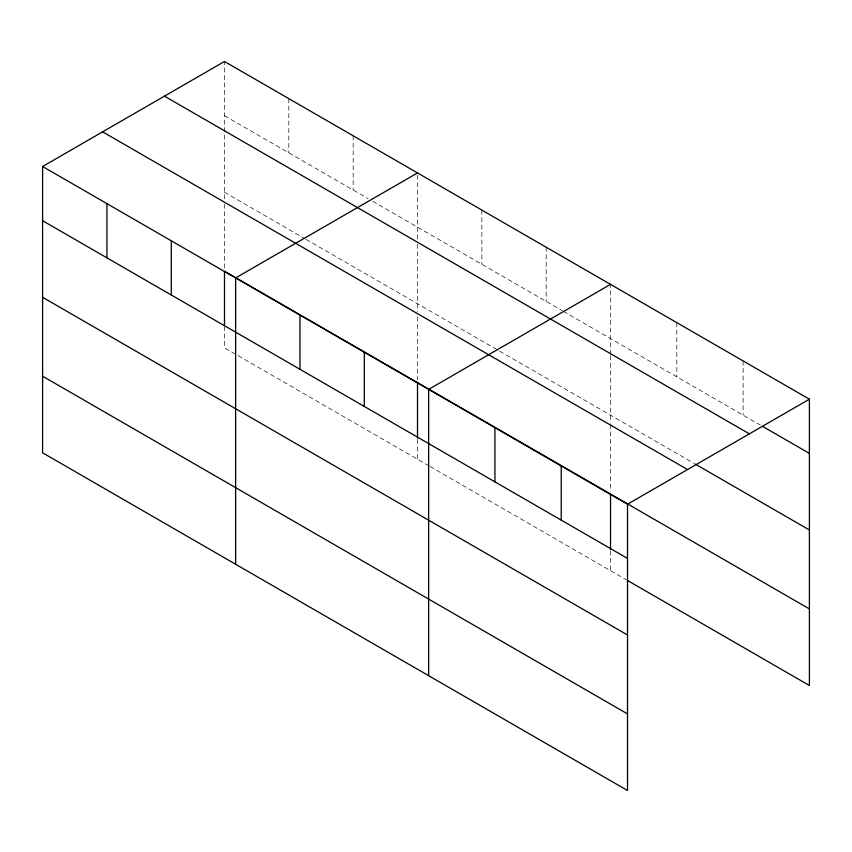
<?xml version="1.0" encoding="UTF-8"?>
<svg xmlns="http://www.w3.org/2000/svg" width="852" height="852" viewBox="0 0 852 852"><rect width="100%" height="100%" fill="white"/><g stroke="black" fill="none" stroke-linecap="round" stroke-linejoin="round"><path stroke-width="0.64" stroke-dasharray="4.26 3.19" d="M224.481 198.867L224.481 61.493M417.512 244.3L417.512 311.619M417.512 239.018L417.512 172.935M610.533 355.742L610.533 423.061M610.533 354.421L610.533 284.376M224.481 115.702L368.107 198.612M372.697 201.264L562.277 310.714M563.428 311.385L760.25 425.02M224.481 192.286L304.909 238.72M306.06 239.391L693.965 463.339M428.993 465.874L224.481 347.797L224.481 326.667M430.143 466.534L626.529 579.914M743.114 360.918L743.114 415.126M676.818 322.642L676.818 376.85M610.533 424.381L610.533 491.455M610.533 550.871L610.533 570.68M546.185 247.229L546.185 301.427M481.849 210.082L481.849 264.28M417.512 316.88L417.512 380.013M417.512 439.43L417.512 459.239M353.165 135.787L353.165 189.996M288.828 98.64L288.828 152.849M224.481 204.129L224.481 269.892"/><path stroke-width="1.28" d="M627.519 634.996L627.519 504.203L42.6 166.502L42.6 452.806L627.519 790.507L627.519 634.996L42.6 297.305M627.668 580.574L809.4 685.498L809.4 399.194L224.481 61.493L42.6 166.502M417.512 172.935L235.621 277.944L235.621 564.248M610.533 284.376L428.641 389.385L428.641 675.689M627.519 504.203L809.4 399.194M762.54 426.341L809.4 453.392M164.468 96.148L749.377 433.849M695.104 463.999L809.4 529.987M102.623 131.847L687.532 469.548M288.828 308.349L224.481 271.202L224.481 325.347M289.978 309.01L809.4 608.903M42.6 220.711L627.519 558.401M42.6 376.211L627.519 713.912M610.533 494.085L610.533 549.551M561.223 465.927L561.223 520.135M494.937 427.661L494.937 481.859M417.512 382.644L417.512 438.109M364.305 352.238L364.305 406.447M299.957 315.091L299.957 369.299M171.284 240.796L171.284 295.005M106.937 203.649L106.937 257.858"/></g></svg>
